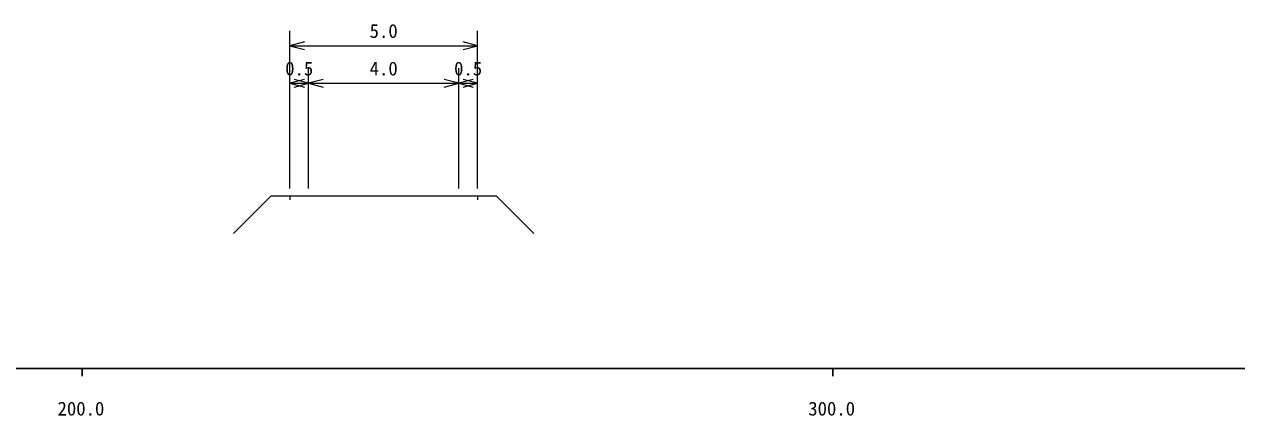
# Model space of a CAD drawing. Units: millimetres on the paper, with parts at other scales. Extents: x 40 to 680, y 20 to 380.
# Drawn here: x 260.3 to 421.8, y 198.7 to 250.8 of the extents above; entities that cross this region are included whole.
import ezdxf
from ezdxf.enums import TextEntityAlignment as Align

# ---------------------------------------------------------------- set-up
doc = ezdxf.new("R2010")
doc.units = ezdxf.units.MM
doc.layers.add('M-BGD', color=7, linetype='Continuous', lineweight=18)
doc.layers.add('M-TTL-BAND', color=7, linetype='Continuous', lineweight=25)
doc.styles.add('ＭＳ ゴシック', font='')
doc.styles.get('ＭＳ ゴシック').set_extended_font_data('MS Gothic')

msp = doc.modelspace()

# ---------------------------------------------------------------- linework, layer by layer
at = {"layer": 'M-BGD'}
for p, q in [((295.669, 228.968), (295.669, 249.968)), ((320.669, 228.968), (320.669, 249.968)), ((297.601, 248.486), (295.669, 247.968)), ((295.669, 247.968), (320.669, 247.968)), ((295.669, 247.968), (297.601, 247.451)), ((320.669, 247.968), (318.737, 248.486)), ((318.737, 247.451), (320.669, 247.968)), ((298.169, 228.968), (298.169, 244.968)), ((298.169, 233.968), (298.169, 244.968)), ((318.169, 228.968), (318.169, 244.968)), ((318.169, 233.968), (318.169, 244.968)), ((297.601, 243.486), (295.669, 242.968)), ((295.669, 242.968), (298.169, 242.968)), ((295.669, 242.968), (297.601, 242.451)), ((298.169, 242.968), (296.237, 243.486)), ((296.237, 242.451), (298.169, 242.968)), ((300.101, 243.486), (298.169, 242.968)), ((298.169, 242.968), (318.169, 242.968)), ((298.169, 242.968), (300.101, 242.451)), ((318.169, 242.968), (316.237, 243.486)), ((316.237, 242.451), (318.169, 242.968)), ((320.101, 243.486), (318.169, 242.968)), ((318.169, 242.968), (320.669, 242.968)), ((318.169, 242.968), (320.101, 242.451)), ((320.669, 242.968), (318.737, 243.486)), ((318.737, 242.451), (320.669, 242.968)), ((293.169, 227.968), (288.169, 222.968)), ((293.169, 227.968), (323.169, 227.968)), ((295.669, 227.968), (295.669, 227.468)), ((320.669, 227.968), (320.669, 227.468)), ((323.169, 227.968), (328.169, 222.968))]:
    msp.add_line(p, q, dxfattribs=at)
at = {"layer": 'M-TTL-BAND'}
for p, q in [((40, 205), (579, 205)), ((268, 205), (268, 204)), ((368, 205), (368, 204))]:
    msp.add_line(p, q, dxfattribs=at)

# ---------------------------------------------------------------- texts
at = {"layer": 'M-BGD', "style": 'ＭＳ ゴシック'}
for s, p in [('5.0', (308.169, 248.468)), ('0.5', (296.919, 243.468)), ('4.0', (308.169, 243.468)), ('0.5', (319.419, 243.468))]:
    msp.add_text(s, height=1.833, dxfattribs=at).set_placement(p, align=Align.BOTTOM_CENTER)
at = {"layer": 'M-TTL-BAND', "style": 'ＭＳ ゴシック'}
for s, p in [('200.0', (267.844, 198.195)), ('300.0', (367.844, 198.195))]:
    msp.add_text(s, height=1.833, dxfattribs=at).set_placement(p, align=Align.BOTTOM_CENTER)

doc.saveas('drawing.dxf')
